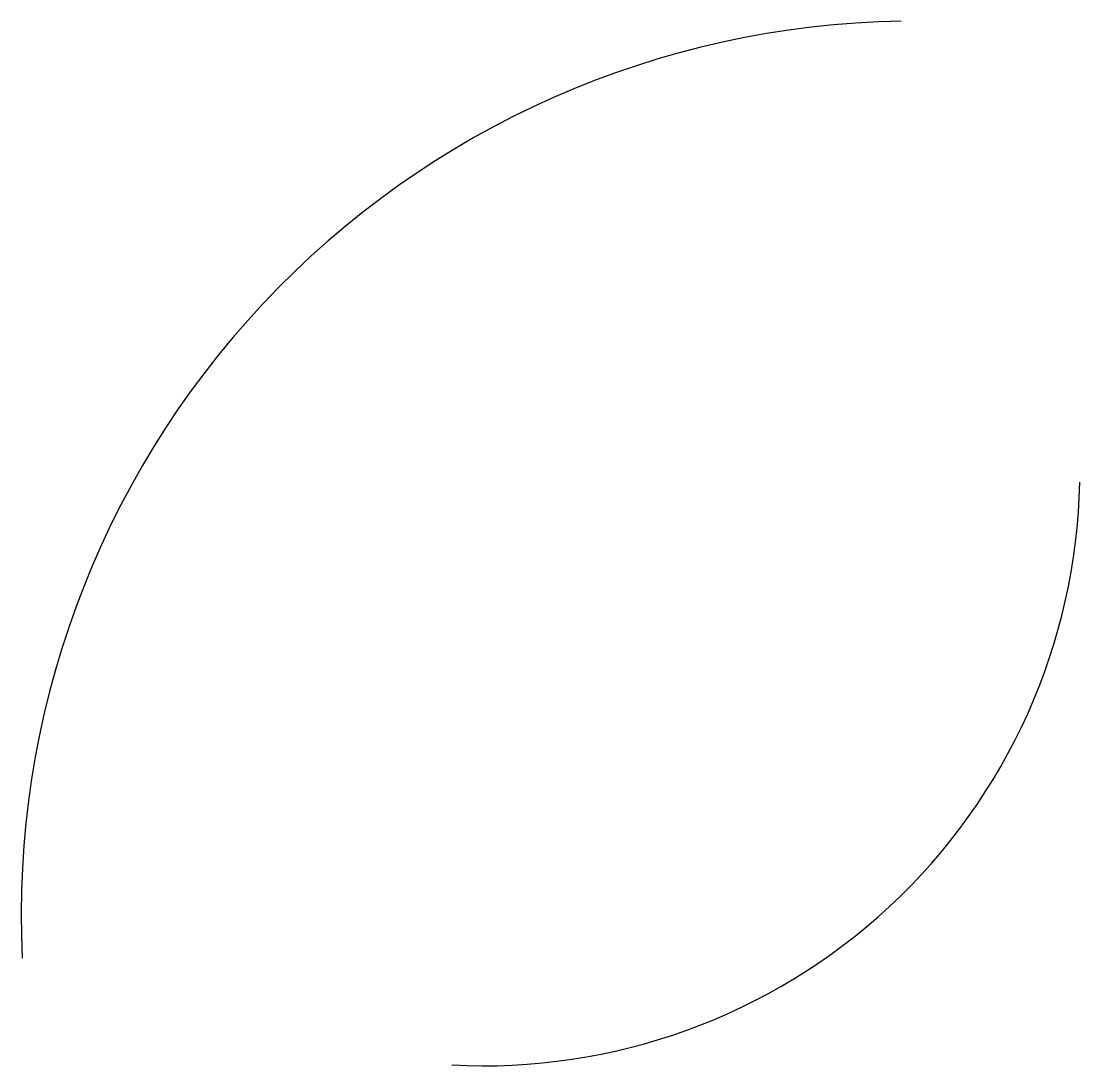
# Model space of a CAD drawing. Header units: millimetres. Extents: x 5.2 to 23, y 7.2 to 24.7.
import ezdxf

# ---------------------------------------------------------------- set-up
doc = ezdxf.new("R2010")
doc.units = ezdxf.units.MM
doc.layers.get('0').update_dxf_attribs({"lineweight": 25, "true_color": 0xffffff})

msp = doc.modelspace()

# ---------------------------------------------------------------- linework, layer by layer
for centre, radius, start, end in [((20.246, 9.738), 15, 90.9238, 182.7714), ((13.002, 17.209), 10, 266.9551, 358.8027)]:
    msp.add_arc(centre, radius, start, end)

doc.saveas('drawing.dxf')
